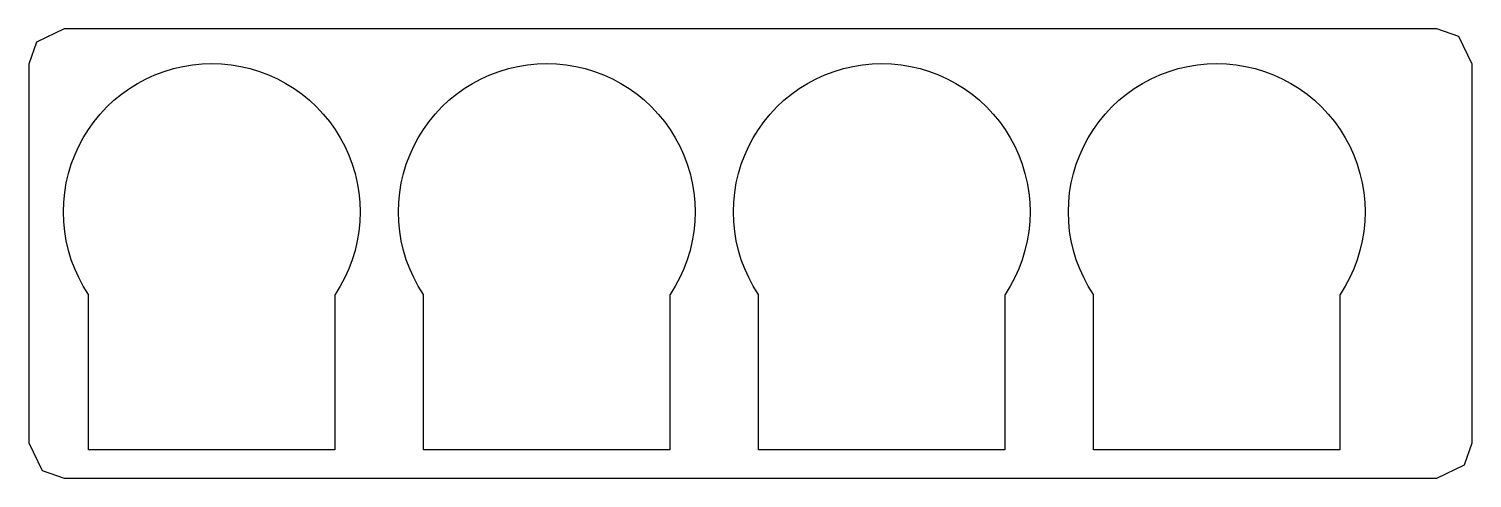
# Model space of a CAD drawing. Header units: metres. Extents: x 7.1 to 89.2, y 101.9 to 127.4.
import ezdxf

# ---------------------------------------------------------------- set-up
doc = ezdxf.new("R2010")
doc.units = ezdxf.units.M

msp = doc.modelspace()

# ---------------------------------------------------------------- linework, layer by layer
for p, q in [((9.125, 127.4), (7.56134, 126.647)), ((87.2, 127.4), (9.125, 127.4)), ((88.447, 126.964), (87.2, 127.4)), ((7.56134, 126.647), (7.125, 125.4)), ((89.2, 125.4), (88.447, 126.964)), ((7.125, 125.4), (7.125, 103.88)), ((13.7943, 124.565), (14.2971, 124.793)), ((14.2971, 124.793), (14.8136, 124.987)), ((14.8136, 124.987), (15.3419, 125.148)), ((15.3419, 125.148), (15.8794, 125.273)), ((15.8794, 125.273), (16.424, 125.363)), ((16.424, 125.363), (16.9733, 125.417)), ((16.9733, 125.417), (17.525, 125.435)), ((17.525, 125.435), (18.0767, 125.417)), ((18.0767, 125.417), (18.626, 125.363)), ((18.626, 125.363), (19.1706, 125.273)), ((19.1706, 125.273), (19.7081, 125.148)), ((19.7081, 125.148), (20.2363, 124.987)), ((20.2363, 124.987), (20.7529, 124.793)), ((20.7529, 124.793), (21.2557, 124.565)), ((32.8443, 124.565), (33.3471, 124.793)), ((33.3471, 124.793), (33.8636, 124.987)), ((33.8636, 124.987), (34.3919, 125.148)), ((34.3919, 125.148), (34.9294, 125.273)), ((34.9294, 125.273), (35.474, 125.363)), ((35.474, 125.363), (36.0233, 125.417)), ((36.0233, 125.417), (36.575, 125.435)), ((36.575, 125.435), (37.1267, 125.417)), ((37.1267, 125.417), (37.676, 125.363)), ((37.676, 125.363), (38.2206, 125.273)), ((38.2206, 125.273), (38.7581, 125.148)), ((38.7581, 125.148), (39.2863, 124.987)), ((39.2863, 124.987), (39.8029, 124.793)), ((39.8029, 124.793), (40.3057, 124.565)), ((51.8943, 124.565), (52.3971, 124.793)), ((52.3971, 124.793), (52.9137, 124.987)), ((52.9137, 124.987), (53.4418, 125.148)), ((53.4418, 125.148), (53.9794, 125.273)), ((53.9794, 125.273), (54.524, 125.363)), ((54.524, 125.363), (55.0733, 125.417)), ((55.0733, 125.417), (55.625, 125.435)), ((55.625, 125.435), (56.1767, 125.417)), ((56.1767, 125.417), (56.726, 125.363)), ((56.726, 125.363), (57.2706, 125.273)), ((57.2706, 125.273), (57.8081, 125.148)), ((57.8081, 125.148), (58.3363, 124.987)), ((58.3363, 124.987), (58.8529, 124.793)), ((58.8529, 124.793), (59.3557, 124.565)), ((70.9443, 124.565), (71.4471, 124.793)), ((71.4471, 124.793), (71.9637, 124.987)), ((71.9637, 124.987), (72.4919, 125.148)), ((72.4919, 125.148), (73.0294, 125.273)), ((73.0294, 125.273), (73.574, 125.363)), ((73.574, 125.363), (74.1233, 125.417)), ((74.1233, 125.417), (74.675, 125.435)), ((74.675, 125.435), (75.2267, 125.417)), ((75.2267, 125.417), (75.776, 125.363)), ((75.776, 125.363), (76.3206, 125.273)), ((76.3206, 125.273), (76.8581, 125.148)), ((76.8581, 125.148), (77.3863, 124.987)), ((77.3863, 124.987), (77.9029, 124.793)), ((77.9029, 124.793), (78.4057, 124.565)), ((89.2, 103.88), (89.2, 125.4)), ((12.3901, 123.692), (12.8388, 124.013)), ((12.8388, 124.013), (13.3075, 124.305)), ((13.3075, 124.305), (13.7943, 124.565)), ((21.2557, 124.565), (21.7425, 124.305)), ((21.7425, 124.305), (22.2112, 124.013)), ((22.2112, 124.013), (22.6599, 123.692)), ((31.4401, 123.692), (31.8888, 124.013)), ((31.8888, 124.013), (32.3575, 124.305)), ((32.3575, 124.305), (32.8443, 124.565)), ((40.3057, 124.565), (40.7925, 124.305)), ((40.7925, 124.305), (41.2612, 124.013)), ((41.2612, 124.013), (41.7099, 123.692)), ((50.4901, 123.692), (50.9388, 124.013)), ((50.9388, 124.013), (51.4075, 124.305)), ((51.4075, 124.305), (51.8943, 124.565)), ((59.3557, 124.565), (59.8425, 124.305)), ((59.8425, 124.305), (60.3112, 124.013)), ((60.3112, 124.013), (60.7599, 123.692)), ((69.5401, 123.692), (69.9888, 124.013)), ((69.9888, 124.013), (70.4575, 124.305)), ((70.4575, 124.305), (70.9443, 124.565)), ((78.4057, 124.565), (78.8925, 124.305)), ((78.8925, 124.305), (79.3612, 124.013)), ((79.3612, 124.013), (79.8099, 123.692)), ((11.5605, 122.964), (11.9634, 123.342)), ((11.9634, 123.342), (12.3901, 123.692)), ((22.6599, 123.692), (23.0866, 123.342)), ((23.0866, 123.342), (23.4894, 122.964)), ((30.6105, 122.964), (31.0134, 123.342)), ((31.0134, 123.342), (31.4401, 123.692)), ((41.7099, 123.692), (42.1366, 123.342)), ((42.1366, 123.342), (42.5394, 122.964)), ((49.6606, 122.964), (50.0634, 123.342)), ((50.0634, 123.342), (50.4901, 123.692)), ((60.7599, 123.692), (61.1866, 123.342)), ((61.1866, 123.342), (61.5894, 122.964)), ((68.7105, 122.964), (69.1134, 123.342)), ((69.1134, 123.342), (69.5401, 123.692)), ((79.8099, 123.692), (80.2366, 123.342)), ((80.2366, 123.342), (80.6394, 122.964)), ((10.8331, 122.135), (11.1832, 122.562)), ((11.1832, 122.562), (11.5605, 122.964)), ((23.4894, 122.964), (23.8668, 122.562)), ((23.8668, 122.562), (24.2169, 122.135)), ((29.8831, 122.135), (30.2332, 122.562)), ((30.2332, 122.562), (30.6105, 122.964)), ((42.5394, 122.964), (42.9168, 122.562)), ((42.9168, 122.562), (43.2669, 122.135)), ((48.9331, 122.135), (49.2832, 122.562)), ((49.2832, 122.562), (49.6606, 122.964)), ((61.5894, 122.964), (61.9668, 122.562)), ((61.9668, 122.562), (62.3169, 122.135)), ((67.9831, 122.135), (68.3332, 122.562)), ((68.3332, 122.562), (68.7105, 122.964)), ((80.6394, 122.964), (81.0168, 122.562)), ((81.0168, 122.562), (81.3669, 122.135)), ((10.2201, 121.217), (10.5116, 121.686)), ((10.5116, 121.686), (10.8331, 122.135)), ((24.2169, 122.135), (24.5384, 121.686)), ((24.5384, 121.686), (24.8299, 121.217)), ((29.2701, 121.217), (29.5615, 121.686)), ((29.5615, 121.686), (29.8831, 122.135)), ((43.2669, 122.135), (43.5884, 121.686)), ((43.5884, 121.686), (43.8799, 121.217)), ((48.3201, 121.217), (48.6115, 121.686)), ((48.6115, 121.686), (48.9331, 122.135)), ((62.3169, 122.135), (62.6384, 121.686)), ((62.6384, 121.686), (62.9299, 121.217)), ((67.3701, 121.217), (67.6615, 121.686)), ((67.6615, 121.686), (67.9831, 122.135)), ((81.3669, 122.135), (81.6884, 121.686)), ((81.6884, 121.686), (81.9799, 121.217)), ((9.73207, 120.228), (9.95987, 120.731)), ((9.95987, 120.731), (10.2201, 121.217)), ((24.8299, 121.217), (25.0901, 120.731)), ((25.0901, 120.731), (25.3179, 120.228)), ((28.7821, 120.228), (29.0099, 120.731)), ((29.0099, 120.731), (29.2701, 121.217)), ((43.8799, 121.217), (44.1401, 120.731)), ((44.1401, 120.731), (44.3679, 120.228)), ((47.8321, 120.228), (48.0599, 120.731)), ((48.0599, 120.731), (48.3201, 121.217)), ((62.9299, 121.217), (63.1901, 120.731)), ((63.1901, 120.731), (63.4179, 120.228)), ((66.8821, 120.228), (67.1099, 120.731)), ((67.1099, 120.731), (67.3701, 121.217)), ((81.9799, 121.217), (82.2401, 120.731)), ((82.2401, 120.731), (82.4679, 120.228)), ((9.53764, 119.711), (9.73207, 120.228)), ((25.3179, 120.228), (25.5123, 119.711)), ((28.5876, 119.711), (28.7821, 120.228)), ((44.3679, 120.228), (44.5623, 119.711)), ((47.6376, 119.711), (47.8321, 120.228)), ((63.4179, 120.228), (63.6124, 119.711)), ((66.6876, 119.711), (66.8821, 120.228)), ((82.4679, 120.228), (82.6624, 119.711)), ((9.25208, 118.646), (9.37741, 119.183)), ((9.37741, 119.183), (9.53764, 119.711)), ((25.5123, 119.711), (25.6726, 119.183)), ((25.6726, 119.183), (25.7979, 118.646)), ((28.3021, 118.646), (28.4274, 119.183)), ((28.4274, 119.183), (28.5876, 119.711)), ((44.5623, 119.711), (44.7226, 119.183)), ((44.7226, 119.183), (44.8479, 118.646)), ((47.3521, 118.646), (47.4774, 119.183)), ((47.4774, 119.183), (47.6376, 119.711)), ((63.6124, 119.711), (63.7726, 119.183)), ((63.7726, 119.183), (63.8979, 118.646)), ((66.4021, 118.646), (66.5274, 119.183)), ((66.5274, 119.183), (66.6876, 119.711)), ((82.6624, 119.711), (82.8226, 119.183)), ((82.8226, 119.183), (82.9479, 118.646)), ((9.16216, 118.101), (9.25208, 118.646)), ((25.7979, 118.646), (25.8878, 118.101)), ((28.2122, 118.101), (28.3021, 118.646)), ((44.8479, 118.646), (44.9378, 118.101)), ((47.2622, 118.101), (47.3521, 118.646)), ((63.8979, 118.646), (63.9878, 118.101)), ((66.3121, 118.101), (66.4021, 118.646)), ((82.9479, 118.646), (83.0378, 118.101)), ((9.09, 117), (9.10805, 117.552)), ((9.10805, 117.552), (9.16216, 118.101)), ((25.8878, 118.101), (25.9419, 117.552)), ((25.9419, 117.552), (25.96, 117)), ((28.14, 117), (28.1581, 117.552)), ((28.1581, 117.552), (28.2122, 118.101)), ((44.9378, 118.101), (44.9919, 117.552)), ((44.9919, 117.552), (45.01, 117)), ((47.19, 117), (47.2081, 117.552)), ((47.2081, 117.552), (47.2622, 118.101)), ((63.9878, 118.101), (64.0419, 117.552)), ((64.0419, 117.552), (64.06, 117)), ((66.24, 117), (66.2581, 117.552)), ((66.2581, 117.552), (66.3121, 118.101)), ((83.0378, 118.101), (83.0919, 117.552)), ((83.0919, 117.552), (83.11, 117)), ((9.10805, 116.448), (9.09, 117)), ((25.96, 117), (25.9419, 116.448)), ((28.1581, 116.448), (28.14, 117)), ((45.01, 117), (44.9919, 116.448)), ((47.2081, 116.448), (47.19, 117)), ((64.06, 117), (64.0419, 116.448)), ((66.2581, 116.448), (66.24, 117)), ((83.11, 117), (83.0919, 116.448)), ((9.16216, 115.899), (9.10805, 116.448)), ((9.25208, 115.354), (9.16216, 115.899)), ((25.8878, 115.899), (25.7979, 115.354)), ((25.9419, 116.448), (25.8878, 115.899)), ((28.2122, 115.899), (28.1581, 116.448)), ((28.3021, 115.354), (28.2122, 115.899)), ((44.9378, 115.899), (44.8479, 115.354)), ((44.9919, 116.448), (44.9378, 115.899)), ((47.2622, 115.899), (47.2081, 116.448)), ((47.3521, 115.354), (47.2622, 115.899)), ((63.9878, 115.899), (63.8979, 115.354)), ((64.0419, 116.448), (63.9878, 115.899)), ((66.3121, 115.899), (66.2581, 116.448)), ((66.4021, 115.354), (66.3121, 115.899)), ((83.0378, 115.899), (82.9479, 115.354)), ((83.0919, 116.448), (83.0378, 115.899)), ((9.37741, 114.817), (9.25208, 115.354)), ((25.7979, 115.354), (25.6726, 114.817)), ((28.4274, 114.817), (28.3021, 115.354)), ((44.8479, 115.354), (44.7226, 114.817)), ((47.4774, 114.817), (47.3521, 115.354)), ((63.8979, 115.354), (63.7726, 114.817)), ((66.5274, 114.817), (66.4021, 115.354)), ((82.9479, 115.354), (82.8226, 114.817)), ((9.53764, 114.289), (9.37741, 114.817)), ((9.73207, 113.772), (9.53764, 114.289)), ((25.5123, 114.289), (25.3179, 113.772)), ((25.6726, 114.817), (25.5123, 114.289)), ((28.5876, 114.289), (28.4274, 114.817)), ((28.7821, 113.772), (28.5876, 114.289)), ((44.5623, 114.289), (44.3679, 113.772)), ((44.7226, 114.817), (44.5623, 114.289)), ((47.6376, 114.289), (47.4774, 114.817)), ((47.8321, 113.772), (47.6376, 114.289)), ((63.6124, 114.289), (63.4179, 113.772)), ((63.7726, 114.817), (63.6124, 114.289)), ((66.6876, 114.289), (66.5274, 114.817)), ((66.8821, 113.772), (66.6876, 114.289)), ((82.6624, 114.289), (82.4679, 113.772)), ((82.8226, 114.817), (82.6624, 114.289)), ((9.95987, 113.269), (9.73207, 113.772)), ((10.2201, 112.782), (9.95987, 113.269)), ((25.0901, 113.269), (24.8299, 112.782)), ((25.3179, 113.772), (25.0901, 113.269)), ((29.0099, 113.269), (28.7821, 113.772)), ((29.2701, 112.782), (29.0099, 113.269)), ((44.1401, 113.269), (43.8799, 112.782)), ((44.3679, 113.772), (44.1401, 113.269)), ((48.0599, 113.269), (47.8321, 113.772)), ((48.3201, 112.782), (48.0599, 113.269)), ((63.1901, 113.269), (62.9299, 112.782)), ((63.4179, 113.772), (63.1901, 113.269)), ((67.1099, 113.269), (66.8821, 113.772)), ((67.3701, 112.782), (67.1099, 113.269)), ((82.2401, 113.269), (81.9799, 112.782)), ((82.4679, 113.772), (82.2401, 113.269)), ((10.5116, 112.314), (10.2201, 112.782)), ((24.8299, 112.782), (24.5384, 112.314)), ((29.5615, 112.314), (29.2701, 112.782)), ((43.8799, 112.782), (43.5884, 112.314)), ((48.6115, 112.314), (48.3201, 112.782)), ((62.9299, 112.782), (62.6384, 112.314)), ((67.6615, 112.314), (67.3701, 112.782)), ((81.9799, 112.782), (81.6884, 112.314)), ((10.525, 112.295), (10.5116, 112.314)), ((10.525, 103.48), (10.525, 112.295)), ((24.5384, 112.314), (24.525, 112.295)), ((24.525, 112.295), (24.525, 103.48)), ((29.575, 112.295), (29.5615, 112.314)), ((29.575, 103.48), (29.575, 112.295)), ((43.5884, 112.314), (43.575, 112.295)), ((43.575, 112.295), (43.575, 103.48)), ((48.625, 112.295), (48.6115, 112.314)), ((48.625, 103.48), (48.625, 112.295)), ((62.6384, 112.314), (62.625, 112.295)), ((62.625, 112.295), (62.625, 103.48)), ((67.675, 112.295), (67.6615, 112.314)), ((67.675, 103.48), (67.675, 112.295)), ((81.6884, 112.314), (81.675, 112.295)), ((81.675, 112.295), (81.675, 103.48)), ((7.125, 103.88), (7.87802, 102.316)), ((24.525, 103.48), (10.525, 103.48)), ((43.575, 103.48), (29.575, 103.48)), ((62.625, 103.48), (48.625, 103.48)), ((81.675, 103.48), (67.675, 103.48)), ((88.7637, 102.633), (89.2, 103.88)), ((87.2, 101.88), (88.7637, 102.633)), ((7.87802, 102.316), (9.125, 101.88)), ((9.125, 101.88), (87.2, 101.88))]:
    msp.add_line(p, q)

doc.saveas('drawing.dxf')
